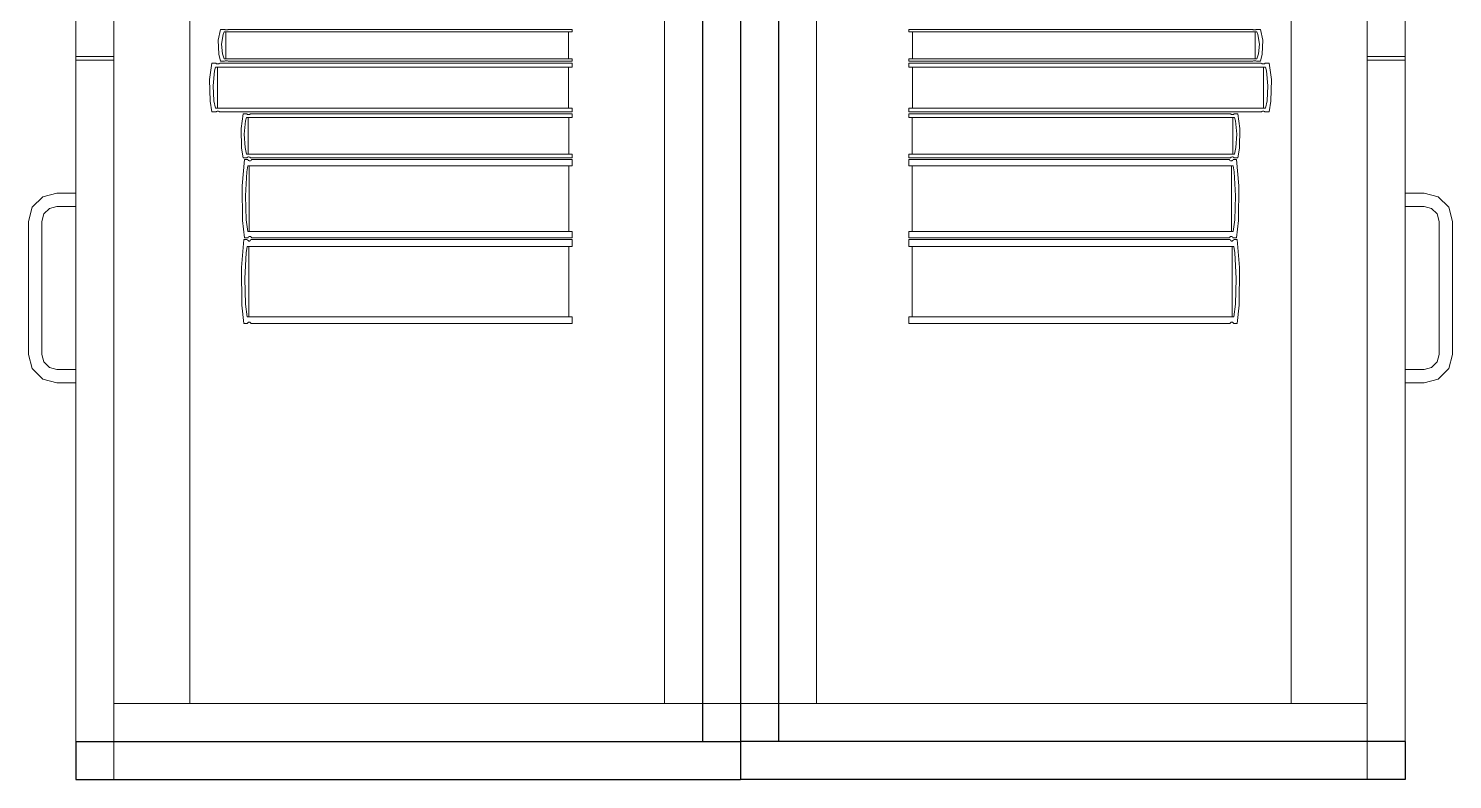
# Model space of a CAD drawing. Header units: inches. Extents: x -38 to 5698, y -33 to 92.
# Drawn here: x 110.856 to 111.606, y 33.5 to 33.896 of the extents above; entities that cross this region are included whole.
import ezdxf

# ---------------------------------------------------------------- set-up
doc = ezdxf.new("R2010")
doc.units = ezdxf.units.IN
doc.header["$MEASUREMENT"] = 0
doc.set_wipeout_variables(frame=1)
doc.linetypes.add('Wipeout_Contour', pattern=[1, 0, -1])
doc.layers.add('Interior - Mobiliario', color=7, linetype='Continuous')

msp = doc.modelspace()

# ---------------------------------------------------------------- linework, layer by layer
at = {"layer": 'Interior - Mobiliario', "color": 175, "linetype": 'Continuous', "lineweight": 13}
for p, q in [((110.90096, 33.52), (110.90096, 34.98)), ((111.21096, 34.98), (111.21096, 33.52)), ((111.25096, 34.98), (111.25096, 33.52)), ((111.56096, 33.52), (111.56096, 34.98)), ((110.90096, 33.54), (110.90096, 34.96)), ((110.94096, 34.96), (110.94096, 33.54)), ((111.19096, 33.54), (111.19096, 34.96)), ((111.27096, 33.54), (111.27096, 34.96)), ((111.52096, 34.96), (111.52096, 33.54)), ((111.56096, 33.54), (111.56096, 34.96)), ((110.88096, 34.24), (110.88096, 33.881)), ((110.90096, 34.24), (110.90096, 33.881)), ((111.56096, 34.24), (111.56096, 33.881)), ((111.58096, 34.24), (111.58096, 33.881)), ((110.9559, 33.88962), (110.95714, 33.89522)), ((110.95714, 33.89522), (110.95916, 33.89522)), ((110.95845, 33.8926), (110.95767, 33.88746)), ((110.959, 33.89387), (110.95845, 33.8926)), ((111.1423, 33.89387), (110.959, 33.89387)), ((110.95916, 33.89522), (110.95931, 33.89513)), ((110.95931, 33.89513), (110.95955, 33.89503)), ((110.95955, 33.89503), (110.95981, 33.89497)), ((110.95981, 33.89497), (110.96008, 33.89494)), ((110.95992, 33.87979), (110.95992, 33.89387)), ((110.96008, 33.89494), (110.96035, 33.89494)), ((110.96035, 33.89494), (110.96062, 33.89498)), ((110.96062, 33.89498), (110.96087, 33.89505)), ((110.96087, 33.89505), (110.9611, 33.89515)), ((110.9611, 33.89515), (110.96121, 33.89522)), ((110.96121, 33.89522), (111.1423, 33.89522)), ((111.14045, 33.89387), (111.14045, 33.87979)), ((111.1423, 33.89522), (111.1423, 33.89387)), ((111.50071, 33.89522), (111.31961, 33.89522)), ((111.31961, 33.89522), (111.31961, 33.89387)), ((111.31961, 33.89387), (111.50292, 33.89387)), ((111.32147, 33.89387), (111.32147, 33.87979)), ((111.50081, 33.89515), (111.50071, 33.89522)), ((111.50104, 33.89505), (111.50081, 33.89515)), ((111.5013, 33.89498), (111.50104, 33.89505)), ((111.50157, 33.89494), (111.5013, 33.89498)), ((111.50184, 33.89494), (111.50157, 33.89494)), ((111.50211, 33.89497), (111.50184, 33.89494)), ((111.50199, 33.87979), (111.50199, 33.89387)), ((111.50237, 33.89503), (111.50211, 33.89497)), ((111.5026, 33.89513), (111.50237, 33.89503)), ((111.50276, 33.89522), (111.5026, 33.89513)), ((111.50477, 33.89522), (111.50276, 33.89522)), ((111.50292, 33.89387), (111.50347, 33.8926)), ((111.50347, 33.8926), (111.50424, 33.88746)), ((111.50601, 33.88962), (111.50477, 33.89522)), ((110.95613, 33.88213), (110.9559, 33.88962)), ((110.95767, 33.88746), (110.95814, 33.8823)), ((111.50424, 33.88746), (111.50377, 33.8823)), ((111.50578, 33.88213), (111.50601, 33.88962)), ((110.88096, 33.881), (110.90096, 33.881)), ((110.88096, 33.879), (110.90096, 33.879)), ((110.95714, 33.87845), (110.95613, 33.88213)), ((110.95916, 33.87845), (110.95714, 33.87845)), ((110.95814, 33.8823), (110.959, 33.87979)), ((110.959, 33.87979), (111.1423, 33.87979)), ((110.95926, 33.87852), (110.95916, 33.87845)), ((110.95949, 33.87862), (110.95926, 33.87852)), ((110.95975, 33.87869), (110.95949, 33.87862)), ((110.96002, 33.87873), (110.95975, 33.87869)), ((110.96029, 33.87873), (110.96002, 33.87873)), ((110.96056, 33.8787), (110.96029, 33.87873)), ((110.96082, 33.87864), (110.96056, 33.8787)), ((110.96106, 33.87854), (110.96082, 33.87864)), ((110.96121, 33.87845), (110.96106, 33.87854)), ((111.1423, 33.87845), (110.96121, 33.87845)), ((111.1423, 33.87979), (111.1423, 33.87845)), ((111.50292, 33.87979), (111.31961, 33.87979)), ((111.31961, 33.87979), (111.31961, 33.87845)), ((111.31961, 33.87845), (111.50071, 33.87845)), ((111.50071, 33.87845), (111.50086, 33.87854)), ((111.50086, 33.87854), (111.5011, 33.87864)), ((111.5011, 33.87864), (111.50136, 33.8787)), ((111.50136, 33.8787), (111.50163, 33.87873)), ((111.50163, 33.87873), (111.5019, 33.87873)), ((111.5019, 33.87873), (111.50217, 33.87869)), ((111.50217, 33.87869), (111.50242, 33.87862)), ((111.50242, 33.87862), (111.50265, 33.87852)), ((111.50265, 33.87852), (111.50276, 33.87845)), ((111.50276, 33.87845), (111.50477, 33.87845)), ((111.50377, 33.8823), (111.50292, 33.87979)), ((111.50477, 33.87845), (111.50578, 33.88213)), ((111.58096, 33.881), (111.56096, 33.881)), ((111.58096, 33.879), (111.56096, 33.879)), ((110.95133, 33.86887), (110.9526, 33.87745)), ((110.9526, 33.87745), (110.95466, 33.87745)), ((110.95394, 33.87344), (110.95314, 33.86555)), ((110.9545, 33.87539), (110.95394, 33.87344)), ((111.1423, 33.87539), (110.9545, 33.87539)), ((110.95466, 33.87745), (110.95482, 33.87731)), ((110.95482, 33.87731), (110.95506, 33.87717)), ((110.95506, 33.87717), (110.95533, 33.87707)), ((110.95533, 33.87707), (110.95561, 33.87702)), ((110.95545, 33.85377), (110.95545, 33.87539)), ((110.95561, 33.87702), (110.95588, 33.87703)), ((110.95588, 33.87703), (110.95616, 33.87708)), ((110.95616, 33.87708), (110.95642, 33.87719)), ((110.95642, 33.87719), (110.95666, 33.87735)), ((110.95666, 33.87735), (110.95676, 33.87745)), ((110.95676, 33.87745), (111.1423, 33.87745)), ((111.1404, 33.87539), (111.1404, 33.85377)), ((111.1423, 33.87745), (111.1423, 33.87539)), ((111.50515, 33.87745), (111.31961, 33.87745)), ((111.31961, 33.87745), (111.31961, 33.87539)), ((111.31961, 33.87539), (111.50742, 33.87539)), ((111.32151, 33.87539), (111.32151, 33.85377)), ((111.50526, 33.87735), (111.50515, 33.87745)), ((111.50549, 33.87719), (111.50526, 33.87735)), ((111.50576, 33.87708), (111.50549, 33.87719)), ((111.50603, 33.87703), (111.50576, 33.87708)), ((111.50631, 33.87702), (111.50603, 33.87703)), ((111.50659, 33.87707), (111.50631, 33.87702)), ((111.50647, 33.85377), (111.50647, 33.87539)), ((111.50685, 33.87717), (111.50659, 33.87707)), ((111.50709, 33.87731), (111.50685, 33.87717)), ((111.50725, 33.87745), (111.50709, 33.87731)), ((111.50931, 33.87745), (111.50725, 33.87745)), ((111.50742, 33.87539), (111.50798, 33.87344)), ((111.50798, 33.87344), (111.50877, 33.86555)), ((111.51059, 33.86887), (111.50931, 33.87745)), ((110.95156, 33.85735), (110.95133, 33.86887)), ((110.95314, 33.86555), (110.95363, 33.85762)), ((111.50877, 33.86555), (111.50829, 33.85762)), ((111.51035, 33.85735), (111.51059, 33.86887)), ((110.9526, 33.85171), (110.95156, 33.85735)), ((110.95363, 33.85762), (110.9545, 33.85377)), ((111.50829, 33.85762), (111.50742, 33.85377)), ((111.50931, 33.85171), (111.51035, 33.85735)), ((110.95466, 33.85171), (110.9526, 33.85171)), ((110.9545, 33.85377), (111.1423, 33.85377)), ((110.95477, 33.85181), (110.95466, 33.85171)), ((110.95501, 33.85197), (110.95477, 33.85181)), ((110.95527, 33.85207), (110.95501, 33.85197)), ((110.95554, 33.85213), (110.95527, 33.85207)), ((110.95582, 33.85214), (110.95554, 33.85213)), ((110.9561, 33.85209), (110.95582, 33.85214)), ((110.95636, 33.85199), (110.9561, 33.85209)), ((110.95661, 33.85185), (110.95636, 33.85199)), ((110.95676, 33.85171), (110.95661, 33.85185)), ((111.1423, 33.85171), (110.95676, 33.85171)), ((110.96793, 33.84301), (110.96909, 33.85071)), ((110.96909, 33.85071), (110.97098, 33.85071)), ((110.97083, 33.84886), (110.97031, 33.84711)), ((111.1423, 33.84886), (110.97083, 33.84886)), ((110.97098, 33.85071), (110.97112, 33.85059)), ((110.97112, 33.85059), (110.97134, 33.85045)), ((110.97134, 33.85045), (110.97158, 33.85037)), ((110.97158, 33.85037), (110.97184, 33.85032)), ((110.97169, 33.82946), (110.97169, 33.84886)), ((110.97184, 33.85032), (110.97209, 33.85033)), ((110.97209, 33.85033), (110.97234, 33.85038)), ((110.97234, 33.85038), (110.97258, 33.85048)), ((110.97258, 33.85048), (110.9728, 33.85062)), ((110.9728, 33.85062), (110.9729, 33.85071)), ((110.9729, 33.85071), (111.1423, 33.85071)), ((111.14057, 33.84886), (111.14057, 33.82946)), ((111.1423, 33.85377), (111.1423, 33.85171)), ((111.1423, 33.85071), (111.1423, 33.84886)), ((111.50742, 33.85377), (111.31961, 33.85377)), ((111.31961, 33.85377), (111.31961, 33.85171)), ((111.31961, 33.85171), (111.50515, 33.85171)), ((111.48902, 33.85071), (111.31961, 33.85071)), ((111.31961, 33.85071), (111.31961, 33.84886)), ((111.31961, 33.84886), (111.49109, 33.84886)), ((111.32135, 33.84886), (111.32135, 33.82946)), ((111.48912, 33.85062), (111.48902, 33.85071)), ((111.48933, 33.85048), (111.48912, 33.85062)), ((111.48957, 33.85038), (111.48933, 33.85048)), ((111.48982, 33.85033), (111.48957, 33.85038)), ((111.49008, 33.85032), (111.48982, 33.85033)), ((111.49033, 33.85037), (111.49008, 33.85032)), ((111.49022, 33.82946), (111.49022, 33.84886)), ((111.49057, 33.85045), (111.49033, 33.85037)), ((111.49079, 33.85059), (111.49057, 33.85045)), ((111.49094, 33.85071), (111.49079, 33.85059)), ((111.49282, 33.85071), (111.49094, 33.85071)), ((111.49109, 33.84886), (111.4916, 33.84711)), ((111.49398, 33.84301), (111.49282, 33.85071)), ((111.50515, 33.85171), (111.50531, 33.85185)), ((111.50531, 33.85185), (111.50555, 33.85199)), ((111.50555, 33.85199), (111.50581, 33.85209)), ((111.50581, 33.85209), (111.50609, 33.85214)), ((111.50609, 33.85214), (111.50637, 33.85213)), ((111.50637, 33.85213), (111.50664, 33.85207)), ((111.50664, 33.85207), (111.50691, 33.85197)), ((111.50691, 33.85197), (111.50715, 33.85181)), ((111.50715, 33.85181), (111.50725, 33.85171)), ((111.50725, 33.85171), (111.50931, 33.85171)), ((110.96815, 33.83268), (110.96793, 33.84301)), ((110.97031, 33.84711), (110.96959, 33.84003)), ((110.96959, 33.84003), (110.97003, 33.83292)), ((111.4916, 33.84711), (111.49232, 33.84003)), ((111.49232, 33.84003), (111.49188, 33.83292)), ((111.49377, 33.83268), (111.49398, 33.84301)), ((110.96909, 33.82762), (110.96815, 33.83268)), ((110.97003, 33.83292), (110.97083, 33.82946)), ((111.49188, 33.83292), (111.49109, 33.82946)), ((111.49282, 33.82762), (111.49377, 33.83268)), ((110.96852, 33.81289), (110.96968, 33.82662)), ((110.97098, 33.82762), (110.96909, 33.82762)), ((110.96968, 33.82662), (110.97156, 33.82662)), ((110.97083, 33.82946), (111.1423, 33.82946)), ((110.97107, 33.82771), (110.97098, 33.82762)), ((110.97129, 33.82785), (110.97107, 33.82771)), ((110.97153, 33.82794), (110.97129, 33.82785)), ((110.97178, 33.828), (110.97153, 33.82794)), ((110.97156, 33.82662), (110.9717, 33.8264)), ((110.9717, 33.8264), (110.97192, 33.82616)), ((110.97204, 33.828), (110.97178, 33.828)), ((110.97192, 33.82616), (110.97216, 33.826)), ((110.97229, 33.82796), (110.97204, 33.828)), ((110.97216, 33.826), (110.97242, 33.82593)), ((110.97253, 33.82787), (110.97229, 33.82796)), ((110.97242, 33.82593), (110.97267, 33.82594)), ((110.97275, 33.82774), (110.97253, 33.82787)), ((110.97267, 33.82594), (110.97292, 33.82603)), ((110.9729, 33.82762), (110.97275, 33.82774)), ((111.1423, 33.82762), (110.9729, 33.82762)), ((110.97292, 33.82603), (110.97316, 33.82621)), ((110.97316, 33.82621), (110.97337, 33.82646)), ((110.97337, 33.82646), (110.97347, 33.82662)), ((110.97347, 33.82662), (111.1423, 33.82662)), ((111.1423, 33.82946), (111.1423, 33.82762)), ((111.1423, 33.82662), (111.1423, 33.82332)), ((111.49109, 33.82946), (111.31961, 33.82946)), ((111.31961, 33.82946), (111.31961, 33.82762)), ((111.31961, 33.82762), (111.48902, 33.82762)), ((111.48844, 33.82662), (111.31961, 33.82662)), ((111.31961, 33.82662), (111.31961, 33.82332)), ((111.48854, 33.82646), (111.48844, 33.82662)), ((111.48876, 33.82621), (111.48854, 33.82646)), ((111.48899, 33.82603), (111.48876, 33.82621)), ((111.48924, 33.82594), (111.48899, 33.82603)), ((111.48902, 33.82762), (111.48916, 33.82774)), ((111.48916, 33.82774), (111.48938, 33.82787)), ((111.4895, 33.82593), (111.48924, 33.82594)), ((111.48938, 33.82787), (111.48963, 33.82796)), ((111.48975, 33.826), (111.4895, 33.82593)), ((111.48963, 33.82796), (111.48988, 33.828)), ((111.48999, 33.82616), (111.48975, 33.826)), ((111.48988, 33.828), (111.49013, 33.828)), ((111.49021, 33.8264), (111.48999, 33.82616)), ((111.49013, 33.828), (111.49038, 33.82794)), ((111.49036, 33.82662), (111.49021, 33.8264)), ((111.49223, 33.82662), (111.49036, 33.82662)), ((111.49038, 33.82794), (111.49062, 33.82785)), ((111.49062, 33.82785), (111.49084, 33.82771)), ((111.49084, 33.82771), (111.49094, 33.82762)), ((111.49094, 33.82762), (111.49282, 33.82762)), ((111.49339, 33.81289), (111.49223, 33.82662)), ((110.9709, 33.8202), (110.97018, 33.80758)), ((110.97141, 33.82332), (110.9709, 33.8202)), ((111.1423, 33.82332), (110.97141, 33.82332)), ((110.97227, 33.78875), (110.97227, 33.82332)), ((111.14057, 33.82332), (111.14057, 33.78875)), ((111.31961, 33.82332), (111.49051, 33.82332)), ((111.32134, 33.82332), (111.32134, 33.78875)), ((111.48964, 33.78875), (111.48964, 33.82332)), ((111.49051, 33.82332), (111.49102, 33.8202)), ((111.49102, 33.8202), (111.49174, 33.80758)), ((110.96874, 33.79449), (110.96852, 33.81289)), ((111.49318, 33.79449), (111.49339, 33.81289)), ((110.86346, 33.80699), (110.85797, 33.8015)), ((110.87096, 33.809), (110.86346, 33.80699)), ((110.88096, 33.809), (110.87096, 33.809)), ((110.88096, 33.802), (110.88096, 33.809)), ((110.97018, 33.80758), (110.97062, 33.79491)), ((111.49174, 33.80758), (111.4913, 33.79491)), ((111.58096, 33.809), (111.59096, 33.809)), ((111.58096, 33.802), (111.58096, 33.809)), ((111.59096, 33.809), (111.59846, 33.80699)), ((111.59846, 33.80699), (111.60395, 33.8015)), ((110.85797, 33.8015), (110.85596, 33.794)), ((110.86296, 33.794), (110.86403, 33.798)), ((110.86403, 33.798), (110.86696, 33.80093)), ((110.86696, 33.80093), (110.87096, 33.802)), ((110.87096, 33.802), (110.88096, 33.802)), ((111.59096, 33.802), (111.58096, 33.802)), ((111.59496, 33.80093), (111.59096, 33.802)), ((111.59789, 33.798), (111.59496, 33.80093)), ((111.59896, 33.794), (111.59789, 33.798)), ((111.60395, 33.8015), (111.60596, 33.794)), ((110.85596, 33.794), (110.85596, 33.724)), ((110.86296, 33.724), (110.86296, 33.794)), ((110.96968, 33.78546), (110.96874, 33.79449)), ((110.97062, 33.79491), (110.97141, 33.78875)), ((110.97141, 33.78875), (111.1423, 33.78875)), ((111.1423, 33.78875), (111.1423, 33.78546)), ((111.49051, 33.78875), (111.31961, 33.78875)), ((111.31961, 33.78875), (111.31961, 33.78546)), ((111.4913, 33.79491), (111.49051, 33.78875)), ((111.49223, 33.78546), (111.49318, 33.79449)), ((111.59896, 33.724), (111.59896, 33.794)), ((111.60596, 33.794), (111.60596, 33.724)), ((110.96817, 33.76972), (110.96934, 33.78446)), ((110.96934, 33.78446), (110.97122, 33.78446)), ((110.97156, 33.78546), (110.96968, 33.78546)), ((110.97106, 33.78092), (110.97055, 33.77757)), ((111.1423, 33.78092), (110.97106, 33.78092)), ((110.97122, 33.78446), (110.97136, 33.78422)), ((110.97136, 33.78422), (110.97158, 33.78397)), ((110.97165, 33.78562), (110.97156, 33.78546)), ((110.97158, 33.78397), (110.97182, 33.7838)), ((110.97187, 33.78587), (110.97165, 33.78562)), ((110.97182, 33.7838), (110.97207, 33.78372)), ((110.97211, 33.78604), (110.97187, 33.78587)), ((110.97193, 33.74381), (110.97193, 33.78092)), ((110.97207, 33.78372), (110.97233, 33.78373)), ((110.97236, 33.78614), (110.97211, 33.78604)), ((110.97233, 33.78373), (110.97258, 33.78383)), ((110.97261, 33.78615), (110.97236, 33.78614)), ((110.97258, 33.78383), (110.97282, 33.78402)), ((110.97287, 33.78607), (110.97261, 33.78615)), ((110.97282, 33.78402), (110.97303, 33.78429)), ((110.97311, 33.78591), (110.97287, 33.78607)), ((110.97303, 33.78429), (110.97313, 33.78446)), ((110.97333, 33.78568), (110.97311, 33.78591)), ((110.97313, 33.78446), (111.1423, 33.78446)), ((110.97347, 33.78546), (110.97333, 33.78568)), ((111.1423, 33.78546), (110.97347, 33.78546)), ((111.14057, 33.78092), (111.14057, 33.74381)), ((111.1423, 33.78446), (111.1423, 33.78092)), ((111.31961, 33.78546), (111.48844, 33.78546)), ((111.48878, 33.78446), (111.31961, 33.78446)), ((111.31961, 33.78446), (111.31961, 33.78092)), ((111.31961, 33.78092), (111.49085, 33.78092)), ((111.32134, 33.78092), (111.32134, 33.74381)), ((111.48844, 33.78546), (111.48859, 33.78568)), ((111.48859, 33.78568), (111.48881, 33.78591)), ((111.48888, 33.78429), (111.48878, 33.78446)), ((111.48881, 33.78591), (111.48905, 33.78607)), ((111.4891, 33.78402), (111.48888, 33.78429)), ((111.48905, 33.78607), (111.4893, 33.78615)), ((111.48934, 33.78383), (111.4891, 33.78402)), ((111.4893, 33.78615), (111.48955, 33.78614)), ((111.48959, 33.78373), (111.48934, 33.78383)), ((111.48955, 33.78614), (111.4898, 33.78604)), ((111.48984, 33.78372), (111.48959, 33.78373)), ((111.4898, 33.78604), (111.49004, 33.78587)), ((111.49009, 33.7838), (111.48984, 33.78372)), ((111.48998, 33.74381), (111.48998, 33.78092)), ((111.49004, 33.78587), (111.49026, 33.78562)), ((111.49033, 33.78397), (111.49009, 33.7838)), ((111.49026, 33.78562), (111.49036, 33.78546)), ((111.49056, 33.78422), (111.49033, 33.78397)), ((111.49036, 33.78546), (111.49223, 33.78546)), ((111.4907, 33.78446), (111.49056, 33.78422)), ((111.49258, 33.78446), (111.4907, 33.78446)), ((111.49085, 33.78092), (111.49136, 33.77757)), ((111.49374, 33.76972), (111.49258, 33.78446)), ((110.97055, 33.77757), (110.96983, 33.76403)), ((111.49136, 33.77757), (111.49208, 33.76403)), ((110.96839, 33.74996), (110.96817, 33.76972)), ((111.49353, 33.74996), (111.49374, 33.76972)), ((110.96983, 33.76403), (110.97027, 33.75043)), ((111.49208, 33.76403), (111.49164, 33.75043)), ((110.97027, 33.75043), (110.97106, 33.74381)), ((111.49164, 33.75043), (111.49085, 33.74381)), ((110.96934, 33.74027), (110.96839, 33.74996)), ((110.97106, 33.74381), (111.1423, 33.74381)), ((111.1423, 33.74381), (111.1423, 33.74027)), ((111.49085, 33.74381), (111.31961, 33.74381)), ((111.31961, 33.74381), (111.31961, 33.74027)), ((111.49258, 33.74027), (111.49353, 33.74996)), ((110.97122, 33.74027), (110.96934, 33.74027)), ((110.97131, 33.74045), (110.97122, 33.74027)), ((110.97153, 33.74071), (110.97131, 33.74045)), ((110.97177, 33.7409), (110.97153, 33.74071)), ((110.97202, 33.741), (110.97177, 33.7409)), ((110.97227, 33.74101), (110.97202, 33.741)), ((110.97252, 33.74093), (110.97227, 33.74101)), ((110.97277, 33.74076), (110.97252, 33.74093)), ((110.97299, 33.74051), (110.97277, 33.74076)), ((110.97313, 33.74027), (110.97299, 33.74051)), ((111.1423, 33.74027), (110.97313, 33.74027)), ((111.31961, 33.74027), (111.48878, 33.74027)), ((111.48878, 33.74027), (111.48893, 33.74051)), ((111.48893, 33.74051), (111.48915, 33.74076)), ((111.48915, 33.74076), (111.48939, 33.74093)), ((111.48939, 33.74093), (111.48964, 33.74101)), ((111.48964, 33.74101), (111.4899, 33.741)), ((111.4899, 33.741), (111.49015, 33.7409)), ((111.49015, 33.7409), (111.49038, 33.74071)), ((111.49038, 33.74071), (111.4906, 33.74045)), ((111.4906, 33.74045), (111.4907, 33.74027)), ((111.4907, 33.74027), (111.49258, 33.74027)), ((110.85596, 33.724), (110.85797, 33.7165)), ((110.86403, 33.72), (110.86296, 33.724)), ((110.86696, 33.71707), (110.86403, 33.72)), ((111.59496, 33.71707), (111.59789, 33.72)), ((111.59789, 33.72), (111.59896, 33.724)), ((111.60596, 33.724), (111.60395, 33.7165)), ((110.85797, 33.7165), (110.86346, 33.71101)), ((110.87096, 33.716), (110.86696, 33.71707)), ((110.88096, 33.716), (110.87096, 33.716)), ((110.88096, 33.709), (110.88096, 33.716)), ((111.58096, 33.716), (111.59096, 33.716)), ((111.58096, 33.709), (111.58096, 33.716)), ((111.59096, 33.716), (111.59496, 33.71707)), ((111.60395, 33.7165), (111.59846, 33.71101)), ((110.86346, 33.71101), (110.87096, 33.709)), ((110.87096, 33.709), (110.88096, 33.709)), ((111.59096, 33.709), (111.58096, 33.709)), ((111.59846, 33.71101), (111.59096, 33.709)), ((110.94096, 33.54), (110.90096, 33.54)), ((111.19096, 33.54), (110.94096, 33.54)), ((111.27096, 33.54), (111.52096, 33.54)), ((111.52096, 33.54), (111.56096, 33.54)), ((111.21096, 33.52), (110.90096, 33.52)), ((111.25096, 33.52), (111.56096, 33.52))]:
    msp.add_line(p, q, dxfattribs=at)

# ---------------------------------------------------------------- next in the draw order: wipeouts: each hides what was drawn before it
at = {"color": 254, "linetype": 'Wipeout_Contour', "lineweight": 0, "ltscale": 3294.051846}
msp.add_wipeout([(111.25096, 33.52), (111.25096, 34.98), (111.23096, 34.98), (111.23096, 33.52)], dxfattribs=at).dxf.layer = 'Interior - Mobiliario'

# ---------------------------------------------------------------- next in the draw order: linework, layer by layer
at = {"layer": 'Interior - Mobiliario', "color": 175, "linetype": 'Continuous', "lineweight": 30}
for p, q in [((111.23096, 34.98), (111.23096, 33.52)), ((111.25096, 34.98), (111.25096, 33.52)), ((111.25096, 33.52), (111.23096, 33.52))]:
    msp.add_line(p, q, dxfattribs=at)
at = {"layer": 'Interior - Mobiliario', "color": 175, "linetype": 'Continuous', "lineweight": 13}
for p, q in [((111.23096, 34.98), (111.23096, 33.52)), ((111.25096, 33.52), (111.25096, 34.98)), ((111.23096, 34.96), (111.23096, 33.54)), ((111.23096, 33.54), (111.27096, 33.54)), ((111.23096, 33.52), (111.25096, 33.52))]:
    msp.add_line(p, q, dxfattribs=at)

# ---------------------------------------------------------------- next in the draw order: wipeouts: each hides what was drawn before it
at = {"color": 254, "linetype": 'Wipeout_Contour', "lineweight": 0, "ltscale": 3294.588285}
msp.add_wipeout([(111.58096, 33.5), (111.58096, 33.52), (111.23096, 33.52), (111.23096, 33.5)], dxfattribs=at).dxf.layer = 'Interior - Mobiliario'

# ---------------------------------------------------------------- next in the draw order: linework, layer by layer
at = {"layer": 'Interior - Mobiliario', "color": 175, "linetype": 'Continuous', "lineweight": 13}
for p, q in [((111.23096, 33.5), (111.23096, 35)), ((111.58096, 35), (111.58096, 33.5)), ((111.23096, 34.98), (111.23096, 33.52)), ((111.25096, 34.98), (111.25096, 33.52)), ((111.25096, 34.98), (111.25096, 33.52)), ((111.25096, 34.98), (111.25096, 33.52)), ((111.56096, 33.52), (111.56096, 34.98)), ((111.56096, 33.52), (111.56096, 34.98)), ((111.58096, 33.52), (111.58096, 34.98)), ((111.58096, 33.52), (111.58096, 34.98)), ((111.56096, 33.52), (111.56096, 33.879)), ((111.58096, 33.52), (111.58096, 33.879)), ((111.23096, 33.54), (111.23096, 33.5)), ((111.56096, 33.5), (111.56096, 33.54)), ((111.23096, 33.52), (111.23096, 33.5)), ((111.58096, 33.52), (111.23096, 33.52)), ((111.23096, 33.52), (111.58096, 33.52)), ((111.25096, 33.52), (111.58096, 33.52)), ((111.25096, 33.52), (111.56096, 33.52)), ((111.25096, 33.52), (111.56096, 33.52)), ((111.58096, 33.52), (111.56096, 33.52)), ((111.58096, 33.5), (111.58096, 33.52)), ((111.23096, 33.5), (111.58096, 33.5)), ((111.23096, 33.5), (111.56096, 33.5)), ((111.58096, 33.5), (111.23096, 33.5))]:
    msp.add_line(p, q, dxfattribs=at)
at = {"layer": 'Interior - Mobiliario', "color": 175, "linetype": 'Continuous', "lineweight": 30}
for p, q in [((111.58096, 33.52), (111.23096, 33.52)), ((111.23096, 33.52), (111.23096, 33.5)), ((111.58096, 33.52), (111.58096, 33.5)), ((111.58096, 33.5), (111.23096, 33.5))]:
    msp.add_line(p, q, dxfattribs=at)

# ---------------------------------------------------------------- next in the draw order: wipeouts: each hides what was drawn before it
at = {"color": 254, "linetype": 'Wipeout_Contour', "lineweight": 0, "ltscale": 3293.971916}
msp.add_wipeout([(111.21096, 33.52), (111.23096, 33.52), (111.23096, 34.98), (111.21096, 34.98)], dxfattribs=at).dxf.layer = 'Interior - Mobiliario'

# ---------------------------------------------------------------- next in the draw order: linework, layer by layer
at = {"layer": 'Interior - Mobiliario', "color": 175, "linetype": 'Continuous', "lineweight": 30}
for p, q in [((111.21096, 34.98), (111.21096, 33.52)), ((111.23096, 34.98), (111.23096, 33.52)), ((111.21096, 33.52), (111.23096, 33.52))]:
    msp.add_line(p, q, dxfattribs=at)
at = {"layer": 'Interior - Mobiliario', "color": 175, "linetype": 'Continuous', "lineweight": 13}
for p, q in [((111.21096, 33.52), (111.21096, 34.98)), ((111.23096, 34.98), (111.23096, 33.52)), ((111.23096, 34.96), (111.23096, 33.54)), ((111.23096, 33.54), (111.19096, 33.54)), ((111.23096, 33.52), (111.21096, 33.52))]:
    msp.add_line(p, q, dxfattribs=at)

# ---------------------------------------------------------------- next in the draw order: wipeouts: each hides what was drawn before it
at = {"color": 254, "linetype": 'Wipeout_Contour', "lineweight": 0, "ltscale": 3293.189445}
msp.add_wipeout([(110.88096, 33.5), (111.23096, 33.5), (111.23096, 33.52), (110.88096, 33.52)], dxfattribs=at).dxf.layer = 'Interior - Mobiliario'

# ---------------------------------------------------------------- next in the draw order: linework, layer by layer
at = {"layer": 'Interior - Mobiliario', "color": 175, "linetype": 'Continuous', "lineweight": 13}
for p, q in [((110.88096, 35), (110.88096, 33.5)), ((111.23096, 33.5), (111.23096, 35)), ((110.88096, 33.52), (110.88096, 34.98)), ((110.88096, 33.52), (110.88096, 34.98)), ((110.90096, 33.52), (110.90096, 34.98)), ((110.90096, 33.52), (110.90096, 34.98)), ((111.21096, 34.98), (111.21096, 33.52)), ((111.21096, 34.98), (111.21096, 33.52)), ((111.21096, 34.98), (111.21096, 33.52)), ((111.23096, 34.98), (111.23096, 33.52)), ((110.88096, 33.52), (110.88096, 33.879)), ((110.90096, 33.52), (110.90096, 33.879)), ((110.90096, 33.5), (110.90096, 33.54)), ((111.23096, 33.54), (111.23096, 33.5)), ((110.88096, 33.5), (110.88096, 33.52)), ((110.88096, 33.52), (111.23096, 33.52)), ((111.23096, 33.52), (110.88096, 33.52)), ((111.21096, 33.52), (110.88096, 33.52)), ((110.88096, 33.52), (110.90096, 33.52)), ((111.21096, 33.52), (110.90096, 33.52)), ((111.21096, 33.52), (110.90096, 33.52)), ((111.23096, 33.52), (111.23096, 33.5)), ((111.23096, 33.5), (110.88096, 33.5)), ((110.88096, 33.5), (111.23096, 33.5)), ((111.23096, 33.5), (110.90096, 33.5))]:
    msp.add_line(p, q, dxfattribs=at)
at = {"layer": 'Interior - Mobiliario', "color": 175, "linetype": 'Continuous', "lineweight": 30}
for p, q in [((110.88096, 33.52), (111.23096, 33.52)), ((110.88096, 33.52), (110.88096, 33.5)), ((111.23096, 33.52), (111.23096, 33.5)), ((110.88096, 33.5), (111.23096, 33.5))]:
    msp.add_line(p, q, dxfattribs=at)

doc.saveas('drawing.dxf')
